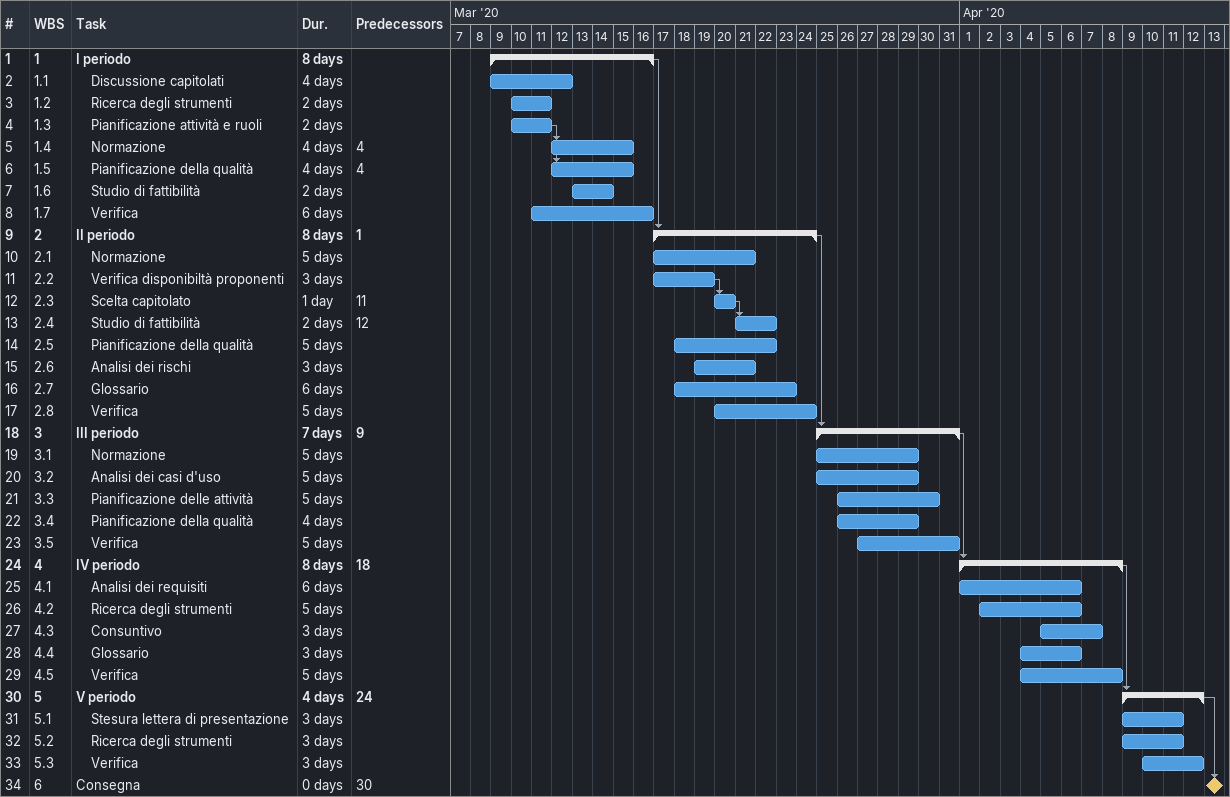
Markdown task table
| ID | WBS | Task | Duration | Start | Finish | Predecessors |
|---|---|---|---|---|---|---|
| 1 | 1 | **I periodo** | 8d | 2020-03-09 | 2020-03-16 |  |
| 2 | 1.1 | Discussione capitolati | 4d | 2020-03-09 | 2020-03-12 |  |
| 3 | 1.2 | Ricerca degli strumenti | 2d | 2020-03-10 | 2020-03-11 |  |
| 4 | 1.3 | Pianificazione attività e ruoli | 2d | 2020-03-10 | 2020-03-11 |  |
| 5 | 1.4 | Normazione | 4d | 2020-03-12 | 2020-03-15 | 4 |
| 6 | 1.5 | Pianificazione della qualità | 4d | 2020-03-12 | 2020-03-15 | 4 |
| 7 | 1.6 | Studio di fattibilità | 2d | 2020-03-13 | 2020-03-14 |  |
| 8 | 1.7 | Verifica | 6d | 2020-03-11 | 2020-03-16 |  |
| 9 | 2 | **II periodo** | 8d | 2020-03-17 | 2020-03-24 | 1 |
| 10 | 2.1 | Normazione | 5d | 2020-03-17 | 2020-03-21 |  |
| 11 | 2.2 | Verifica disponibiltà proponenti | 3d | 2020-03-17 | 2020-03-19 |  |
| 12 | 2.3 | Scelta capitolato | 1d | 2020-03-20 | 2020-03-20 | 11 |
| 13 | 2.4 | Studio di fattibilità | 2d | 2020-03-21 | 2020-03-22 | 12 |
| 14 | 2.5 | Pianificazione della qualità | 5d | 2020-03-18 | 2020-03-22 |  |
| 15 | 2.6 | Analisi dei rischi | 3d | 2020-03-19 | 2020-03-21 |  |
| 16 | 2.7 | Glossario | 6d | 2020-03-18 | 2020-03-23 |  |
| 17 | 2.8 | Verifica | 5d | 2020-03-20 | 2020-03-24 |  |
| 18 | 3 | **III periodo** | 7d | 2020-03-25 | 2020-03-31 | 9 |
| 19 | 3.1 | Normazione | 5d | 2020-03-25 | 2020-03-29 |  |
| 20 | 3.2 | Analisi dei casi d'uso | 5d | 2020-03-25 | 2020-03-29 |  |
| 21 | 3.3 | Pianificazione delle attività | 5d | 2020-03-26 | 2020-03-30 |  |
| 22 | 3.4 | Pianificazione della qualità | 4d | 2020-03-26 | 2020-03-29 |  |
| 23 | 3.5 | Verifica | 5d | 2020-03-27 | 2020-03-31 |  |
| 24 | 4 | **IV periodo** | 8d | 2020-04-01 | 2020-04-08 | 18 |
| 25 | 4.1 | Analisi dei requisiti | 6d | 2020-04-01 | 2020-04-06 |  |
| 26 | 4.2 | Ricerca degli strumenti | 5d | 2020-04-02 | 2020-04-06 |  |
| 27 | 4.3 | Consuntivo | 3d | 2020-04-05 | 2020-04-07 |  |
| 28 | 4.4 | Glossario | 3d | 2020-04-04 | 2020-04-06 |  |
| 29 | 4.5 | Verifica | 5d | 2020-04-04 | 2020-04-08 |  |
| 30 | 5 | **V periodo** | 4d | 2020-04-09 | 2020-04-12 | 24 |
| 31 | 5.1 | Stesura lettera di presentazione | 3d | 2020-04-09 | 2020-04-11 |  |
| 32 | 5.2 | Ricerca degli strumenti | 3d | 2020-04-09 | 2020-04-11 |  |
| 33 | 5.3 | Verifica | 3d | 2020-04-10 | 2020-04-12 |  |
| 34 | 6 | Consegna | 0d | 2020-04-13 | 2020-04-13 | 30 |
